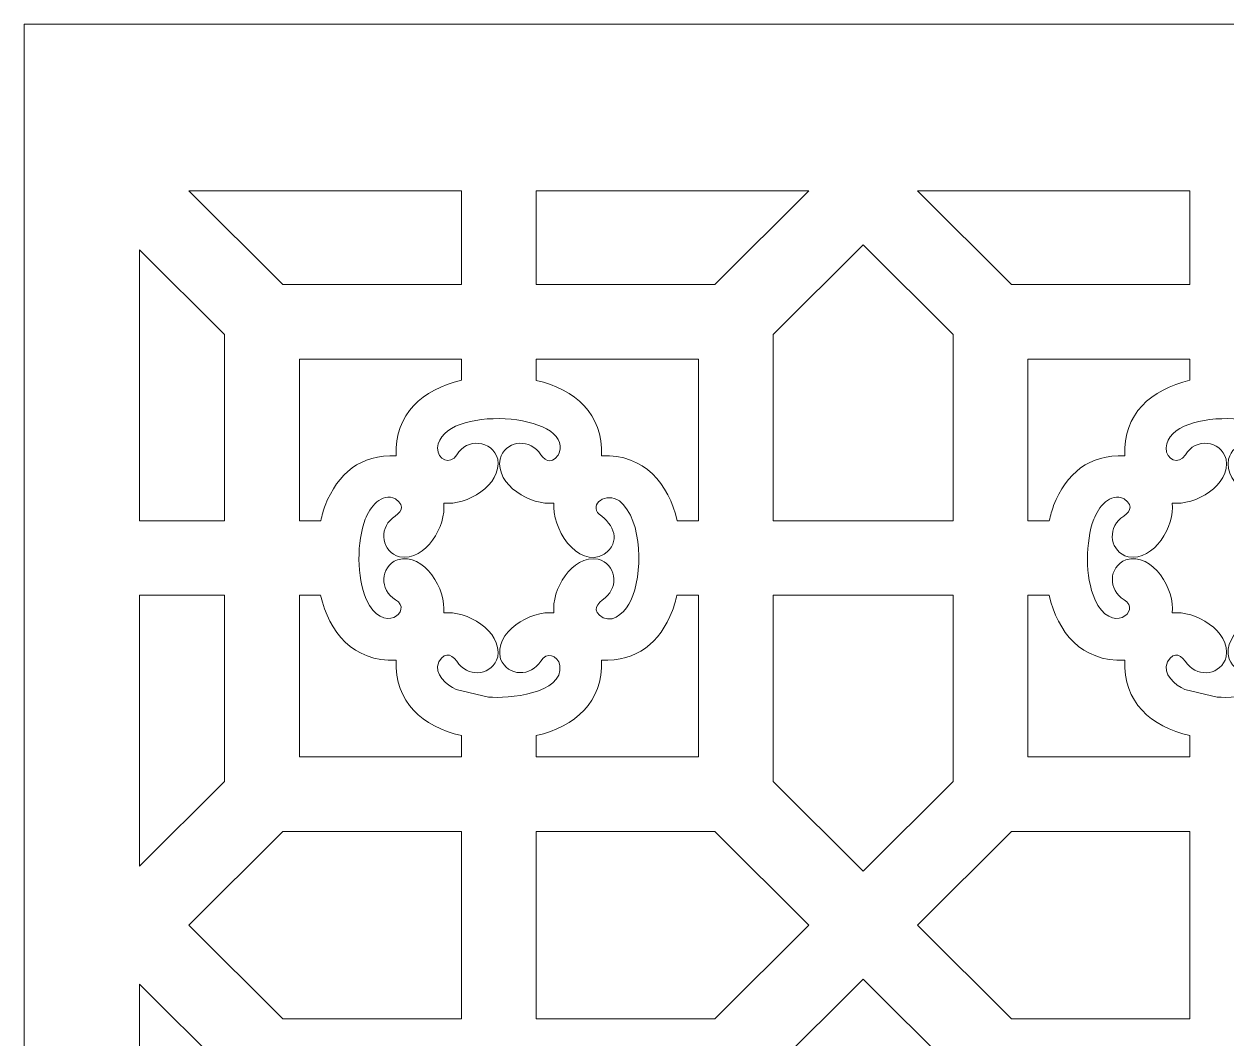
# Model space of a CAD drawing. Header units: centimetres. Extents: x -7 to 6.2, y -13 to 12.8.
# Drawn here: x -7.02 to -0.43, y 7.22 to 12.78 of the extents above; entities that cross this region are included whole.
import ezdxf

# ---------------------------------------------------------------- set-up
doc = ezdxf.new("R2010")
doc.units = ezdxf.units.CM
doc.header["$MEASUREMENT"] = 0
doc.layers.add('layer 1', color=7, linetype='Continuous')

msp = doc.modelspace()

# ---------------------------------------------------------------- linework, layer by layer
at = {"layer": 'layer 1', "color": 242, "lineweight": 9}
for points, knots in [([(-7.02259, -12.95048), (-7.02259, -12.95048), (-7.02259, 12.77843), (-7.02259, 12.77843), (-7.02259, 12.77843), (-7.02259, 12.77843), (6.15555, 12.77843), (6.15555, 12.77843), (6.15555, 12.77843), (6.15555, 12.77843), (6.15555, -12.95048), (6.15555, -12.95048), (6.15555, -12.95048), (6.15555, -12.95048), (-7.02259, -12.95048), (-7.02259, -12.95048)], [0, 0, 0, 0, 0.2, 0.2, 0.2, 0.2, 0.4, 0.4, 0.4, 0.4, 0.6, 0.6, 0.6, 0.6, 1, 1, 1, 1]), ([(-4.6267, 11.86496), (-4.6267, 11.86496), (-6.11967, 11.86496), (-6.11967, 11.86496), (-6.11967, 11.86496), (-6.11967, 11.86496), (-5.60454, 11.35144), (-5.60454, 11.35144), (-5.60454, 11.35144), (-5.60454, 11.35144), (-4.6267, 11.35144), (-4.6267, 11.35144), (-4.6267, 11.35144), (-4.6267, 11.35144), (-4.6267, 11.86496), (-4.6267, 11.86496)], [0, 0, 0, 0, 0.2, 0.2, 0.2, 0.2, 0.4, 0.4, 0.4, 0.4, 0.6, 0.6, 0.6, 0.6, 1, 1, 1, 1]), ([(-2.72395, 11.86496), (-2.72395, 11.86496), (-4.21692, 11.86496), (-4.21692, 11.86496), (-4.21692, 11.86496), (-4.21692, 11.86496), (-4.21692, 11.35144), (-4.21692, 11.35144), (-4.21692, 11.35144), (-4.21692, 11.35144), (-3.23908, 11.35144), (-3.23908, 11.35144), (-3.23908, 11.35144), (-3.23908, 11.35144), (-2.72395, 11.86496), (-2.72395, 11.86496)], [0, 0, 0, 0, 0.2, 0.2, 0.2, 0.2, 0.4, 0.4, 0.4, 0.4, 0.6, 0.6, 0.6, 0.6, 1, 1, 1, 1]), ([(-0.63606, 11.86496), (-0.63606, 11.86496), (-2.12903, 11.86496), (-2.12903, 11.86496), (-2.12903, 11.86496), (-2.12903, 11.86496), (-1.6139, 11.35144), (-1.6139, 11.35144), (-1.6139, 11.35144), (-1.6139, 11.35144), (-0.63606, 11.35144), (-0.63606, 11.35144), (-0.63606, 11.35144), (-0.63606, 11.35144), (-0.63606, 11.86496), (-0.63606, 11.86496)], [0, 0, 0, 0, 0.2, 0.2, 0.2, 0.2, 0.4, 0.4, 0.4, 0.4, 0.6, 0.6, 0.6, 0.6, 1, 1, 1, 1]), ([(-6.39005, 10.05782), (-6.39005, 10.05782), (-5.92436, 10.05782), (-5.92436, 10.05782), (-5.92436, 10.05782), (-5.92436, 10.05782), (-5.92436, 11.07719), (-5.92436, 11.07719), (-5.92436, 11.07719), (-5.92436, 11.07719), (-6.39005, 11.54143), (-6.39005, 11.54143), (-6.39005, 11.54143), (-6.39005, 11.54143), (-6.39005, 10.05782), (-6.39005, 10.05782)], [0, 0, 0, 0, 0.2, 0.2, 0.2, 0.2, 0.4, 0.4, 0.4, 0.4, 0.6, 0.6, 0.6, 0.6, 1, 1, 1, 1]), ([(-1.93372, 10.05782), (-1.93372, 10.05782), (-2.91926, 10.05782), (-2.91926, 10.05782), (-2.91926, 10.05782), (-2.91926, 10.05782), (-2.91926, 11.07719), (-2.91926, 11.07719), (-2.91926, 11.07719), (-2.91926, 11.07719), (-2.42649, 11.56842), (-2.42649, 11.56842), (-2.42649, 11.56842), (-2.42649, 11.56842), (-1.93372, 11.07719), (-1.93372, 11.07719), (-1.93372, 11.07719), (-1.93372, 11.07719), (-1.93372, 10.05782), (-1.93372, 10.05782)], [0, 0, 0, 0, 0.1666667, 0.1666667, 0.1666667, 0.1666667, 0.3333333, 0.3333333, 0.3333333, 0.3333333, 0.5, 0.5, 0.5, 0.5, 0.6666667, 0.6666667, 0.6666667, 0.6666667, 1, 1, 1, 1]), ([(-5.39737, 10.05782), (-5.39737, 10.05782), (-5.51457, 10.05782), (-5.51457, 10.05782), (-5.51457, 10.05782), (-5.51457, 10.05782), (-5.51457, 10.94293), (-5.51457, 10.94293), (-5.51457, 10.94293), (-5.51457, 10.94293), (-4.6267, 10.94293), (-4.6267, 10.94293), (-4.6267, 10.94293), (-4.6267, 10.94293), (-4.6267, 10.82685), (-4.6267, 10.82685), (-4.6267, 10.82685), (-4.84172, 10.77453), (-4.99236, 10.64498), (-4.9841, 10.41403), (-4.9841, 10.41403), (-5.17924, 10.42102), (-5.3034, 10.31853), (-5.37346, 10.14104), (-5.37346, 10.14104), (-5.38272, 10.11482), (-5.3907, 10.08691), (-5.39737, 10.05782)], [0, 0, 0, 0, 0.125, 0.125, 0.125, 0.125, 0.25, 0.25, 0.25, 0.25, 0.375, 0.375, 0.375, 0.375, 0.5, 0.5, 0.5, 0.5, 0.625, 0.625, 0.625, 0.625, 0.75, 0.75, 0.75, 0.75, 1, 1, 1, 1]), ([(-3.32904, 10.05782), (-3.32904, 10.05782), (-3.44517, 10.05782), (-3.44517, 10.05782), (-3.44517, 10.05782), (-3.49273, 10.25898), (-3.6203, 10.4226), (-3.85967, 10.41403), (-3.85967, 10.41403), (-3.85137, 10.64442), (-4.00164, 10.77564), (-4.21692, 10.8266), (-4.21692, 10.8266), (-4.21692, 10.8266), (-4.21692, 10.94293), (-4.21692, 10.94293), (-4.21692, 10.94293), (-4.21692, 10.94293), (-3.32904, 10.94293), (-3.32904, 10.94293), (-3.32904, 10.94293), (-3.32904, 10.94293), (-3.32904, 10.05782), (-3.32904, 10.05782)], [0, 0, 0, 0, 0.1428571, 0.1428571, 0.1428571, 0.1428571, 0.2857143, 0.2857143, 0.2857143, 0.2857143, 0.4285714, 0.4285714, 0.4285714, 0.4285714, 0.5714286, 0.5714286, 0.5714286, 0.5714286, 0.7142857, 0.7142857, 0.7142857, 0.7142857, 1, 1, 1, 1]), ([(-1.40672, 10.05782), (-1.40672, 10.05782), (-1.52393, 10.05782), (-1.52393, 10.05782), (-1.52393, 10.05782), (-1.52393, 10.05782), (-1.52393, 10.94293), (-1.52393, 10.94293), (-1.52393, 10.94293), (-1.52393, 10.94293), (-0.63606, 10.94293), (-0.63606, 10.94293), (-0.63606, 10.94293), (-0.63606, 10.94293), (-0.63606, 10.82685), (-0.63606, 10.82685), (-0.63606, 10.82685), (-0.85108, 10.77453), (-1.00171, 10.64498), (-0.99346, 10.41403), (-0.99346, 10.41403), (-1.18859, 10.42102), (-1.31276, 10.31853), (-1.38282, 10.14104), (-1.38282, 10.14104), (-1.39208, 10.11482), (-1.40006, 10.08691), (-1.40672, 10.05782)], [0, 0, 0, 0, 0.125, 0.125, 0.125, 0.125, 0.25, 0.25, 0.25, 0.25, 0.375, 0.375, 0.375, 0.375, 0.5, 0.5, 0.5, 0.5, 0.625, 0.625, 0.625, 0.625, 0.75, 0.75, 0.75, 0.75, 1, 1, 1, 1]), ([(-5.15391, 10.0659), (-5.19916, 9.94295), (-5.20151, 9.74844), (-5.1483, 9.62766), (-5.1483, 9.62766), (-5.06036, 9.42807), (-4.88689, 9.56368), (-4.988, 9.62507), (-4.988, 9.62507), (-5.07457, 9.67762), (-5.0754, 9.80376), (-4.97741, 9.84375), (-4.97741, 9.84375), (-4.82796, 9.88608), (-4.7082, 9.67727), (-4.72395, 9.55244), (-4.72395, 9.55244), (-4.60062, 9.568), (-4.40376, 9.45556), (-4.42829, 9.31185), (-4.42829, 9.31185), (-4.45621, 9.21391), (-4.57614, 9.19612), (-4.6407, 9.27252), (-4.6407, 9.27252), (-4.67182, 9.31821), (-4.71099, 9.35057), (-4.75009, 9.28395), (-4.75009, 9.28395), (-4.78108, 9.2169), (-4.70669, 9.15779), (-4.655, 9.1324), (-4.655, 9.1324), (-4.655, 9.1324), (-4.47807, 9.09204), (-4.47807, 9.09204), (-4.47807, 9.09204), (-4.37413, 9.08121), (-4.0679, 9.10929), (-4.08693, 9.26434), (-4.08693, 9.26434), (-4.10043, 9.32234), (-4.16072, 9.34163), (-4.19266, 9.28923), (-4.19266, 9.28923), (-4.24549, 9.20251), (-4.37223, 9.20271), (-4.41203, 9.29979), (-4.41203, 9.29979), (-4.45448, 9.44848), (-4.24481, 9.56862), (-4.11981, 9.55244), (-4.11981, 9.55244), (-4.13546, 9.67817), (-4.02252, 9.87161), (-3.87847, 9.84719), (-3.87847, 9.84719), (-3.78021, 9.81937), (-3.76236, 9.69976), (-3.83902, 9.63543), (-3.83902, 9.63543), (-3.88486, 9.6044), (-3.91727, 9.5654), (-3.85048, 9.52639), (-3.85048, 9.52639), (-3.78392, 9.49585), (-3.72217, 9.57035), (-3.69844, 9.62118), (-3.69844, 9.62118), (-3.63483, 9.75741), (-3.63051, 10.05999), (-3.76123, 10.16655), (-3.76123, 10.16655), (-3.83502, 10.21663), (-3.92881, 10.14853), (-3.87164, 10.09286), (-3.87164, 10.09286), (-3.79184, 10.03865), (-3.7504, 9.93996), (-3.84404, 9.874), (-3.84404, 9.874), (-3.99615, 9.79082), (-4.13554, 10.02686), (-4.11981, 10.15471), (-4.11981, 10.15471), (-4.24599, 10.13928), (-4.43993, 10.25151), (-4.41547, 10.39528), (-4.41547, 10.39528), (-4.38754, 10.49324), (-4.26754, 10.51107), (-4.20305, 10.4346), (-4.20305, 10.4346), (-4.17347, 10.39117), (-4.14044, 10.35753), (-4.09717, 10.41723), (-4.09717, 10.41723), (-4.09717, 10.41723), (-4.09077, 10.42948), (-4.09077, 10.42948), (-4.09077, 10.42948), (-4.01509, 10.64898), (-4.73556, 10.69779), (-4.75782, 10.45732), (-4.75782, 10.45732), (-4.75681, 10.38977), (-4.68981, 10.36126), (-4.65111, 10.41792), (-4.65111, 10.41792), (-4.59961, 10.51363), (-4.45789, 10.49919), (-4.42829, 10.39529), (-4.42829, 10.39529), (-4.40371, 10.25122), (-4.59985, 10.13944), (-4.72395, 10.1547), (-4.72395, 10.1547), (-4.7079, 10.02909), (-4.82147, 9.83563), (-4.96529, 9.85996), (-4.96529, 9.85996), (-5.06354, 9.88783), (-5.08142, 10.00741), (-5.00473, 10.07172), (-5.00473, 10.07172), (-4.96117, 10.10122), (-4.92739, 10.13414), (-4.9873, 10.17727), (-4.9873, 10.17727), (-5.0647, 10.21755), (-5.12852, 10.12972), (-5.15391, 10.0659)], [0, 0, 0, 0, 0.0294118, 0.0294118, 0.0294118, 0.0294118, 0.0588235, 0.0588235, 0.0588235, 0.0588235, 0.0882353, 0.0882353, 0.0882353, 0.0882353, 0.1176471, 0.1176471, 0.1176471, 0.1176471, 0.1470588, 0.1470588, 0.1470588, 0.1470588, 0.1764706, 0.1764706, 0.1764706, 0.1764706, 0.2058824, 0.2058824, 0.2058824, 0.2058824, 0.2352941, 0.2352941, 0.2352941, 0.2352941, 0.2647059, 0.2647059, 0.2647059, 0.2647059, 0.2941176, 0.2941176, 0.2941176, 0.2941176, 0.3235294, 0.3235294, 0.3235294, 0.3235294, 0.3529412, 0.3529412, 0.3529412, 0.3529412, 0.3823529, 0.3823529, 0.3823529, 0.3823529, 0.4117647, 0.4117647, 0.4117647, 0.4117647, 0.4411765, 0.4411765, 0.4411765, 0.4411765, 0.4705882, 0.4705882, 0.4705882, 0.4705882, 0.5, 0.5, 0.5, 0.5, 0.5294118, 0.5294118, 0.5294118, 0.5294118, 0.5588235, 0.5588235, 0.5588235, 0.5588235, 0.5882353, 0.5882353, 0.5882353, 0.5882353, 0.6176471, 0.6176471, 0.6176471, 0.6176471, 0.6470588, 0.6470588, 0.6470588, 0.6470588, 0.6764706, 0.6764706, 0.6764706, 0.6764706, 0.7058824, 0.7058824, 0.7058824, 0.7058824, 0.7352941, 0.7352941, 0.7352941, 0.7352941, 0.7647059, 0.7647059, 0.7647059, 0.7647059, 0.7941176, 0.7941176, 0.7941176, 0.7941176, 0.8235294, 0.8235294, 0.8235294, 0.8235294, 0.8529412, 0.8529412, 0.8529412, 0.8529412, 0.8823529, 0.8823529, 0.8823529, 0.8823529, 0.9117647, 0.9117647, 0.9117647, 0.9117647, 0.9411765, 0.9411765, 0.9411765, 0.9411765, 1, 1, 1, 1]), ([(-1.16327, 10.0659), (-1.20852, 9.94295), (-1.21087, 9.74844), (-1.15766, 9.62766), (-1.15766, 9.62766), (-1.06972, 9.42807), (-0.89625, 9.56368), (-0.99736, 9.62507), (-0.99736, 9.62507), (-1.08393, 9.67762), (-1.08476, 9.80376), (-0.98677, 9.84375), (-0.98677, 9.84375), (-0.83732, 9.88608), (-0.71756, 9.67728), (-0.73331, 9.55244), (-0.73331, 9.55244), (-0.60998, 9.568), (-0.41312, 9.45556), (-0.43765, 9.31185), (-0.43765, 9.31185), (-0.46557, 9.21391), (-0.5855, 9.19612), (-0.65006, 9.27252), (-0.65006, 9.27252), (-0.68118, 9.31821), (-0.72035, 9.35057), (-0.75945, 9.28395), (-0.75945, 9.28395), (-0.79043, 9.2169), (-0.71605, 9.15779), (-0.66435, 9.1324), (-0.66435, 9.1324), (-0.66435, 9.1324), (-0.48743, 9.09204), (-0.48743, 9.09204), (-0.48743, 9.09204), (-0.38349, 9.08121), (-0.07726, 9.10929), (-0.09629, 9.26434), (-0.09629, 9.26434), (-0.10979, 9.32234), (-0.17008, 9.34163), (-0.20202, 9.28923), (-0.20202, 9.28923), (-0.25485, 9.20251), (-0.38159, 9.20271), (-0.42139, 9.29979), (-0.42139, 9.29979), (-0.46383, 9.44848), (-0.25417, 9.56862), (-0.12916, 9.55244), (-0.12916, 9.55244), (-0.14482, 9.67817), (-0.03188, 9.87161), (0.11217, 9.84719), (0.11217, 9.84719), (0.21043, 9.81937), (0.22829, 9.69976), (0.15162, 9.63543), (0.15162, 9.63543), (0.10579, 9.6044), (0.07337, 9.5654), (0.14016, 9.52639), (0.14016, 9.52639), (0.20672, 9.49585), (0.26847, 9.57035), (0.2922, 9.62118), (0.2922, 9.62118), (0.35581, 9.75741), (0.36014, 10.05999), (0.22942, 10.16655), (0.22942, 10.16655), (0.15562, 10.21663), (0.06183, 10.14853), (0.119, 10.09286), (0.119, 10.09286), (0.1988, 10.03865), (0.24024, 9.93996), (0.1466, 9.874), (0.1466, 9.874), (-0.00551, 9.79082), (-0.1449, 10.02686), (-0.12916, 10.15471), (-0.12916, 10.15471), (-0.25534, 10.13928), (-0.44929, 10.25151), (-0.42483, 10.39528), (-0.42483, 10.39528), (-0.3969, 10.49324), (-0.2769, 10.51107), (-0.21241, 10.4346), (-0.21241, 10.4346), (-0.18283, 10.39117), (-0.1498, 10.35753), (-0.10653, 10.41723), (-0.10653, 10.41723), (-0.10653, 10.41723), (-0.10013, 10.42948), (-0.10013, 10.42948), (-0.10013, 10.42948), (-0.02445, 10.64898), (-0.74492, 10.69779), (-0.76718, 10.45732), (-0.76718, 10.45732), (-0.76616, 10.38977), (-0.69917, 10.36126), (-0.66047, 10.41792), (-0.66047, 10.41792), (-0.60897, 10.51363), (-0.46725, 10.49919), (-0.43765, 10.39529), (-0.43765, 10.39529), (-0.41306, 10.25122), (-0.6092, 10.13944), (-0.73331, 10.1547), (-0.73331, 10.1547), (-0.71726, 10.02909), (-0.83083, 9.83563), (-0.97465, 9.85996), (-0.97465, 9.85996), (-1.0729, 9.88783), (-1.09079, 10.00741), (-1.01409, 10.07172), (-1.01409, 10.07172), (-0.97052, 10.10122), (-0.93675, 10.13414), (-0.99665, 10.17727), (-0.99665, 10.17727), (-1.07405, 10.21755), (-1.13787, 10.12972), (-1.16327, 10.0659)], [0, 0, 0, 0, 0.0294118, 0.0294118, 0.0294118, 0.0294118, 0.0588235, 0.0588235, 0.0588235, 0.0588235, 0.0882353, 0.0882353, 0.0882353, 0.0882353, 0.1176471, 0.1176471, 0.1176471, 0.1176471, 0.1470588, 0.1470588, 0.1470588, 0.1470588, 0.1764706, 0.1764706, 0.1764706, 0.1764706, 0.2058824, 0.2058824, 0.2058824, 0.2058824, 0.2352941, 0.2352941, 0.2352941, 0.2352941, 0.2647059, 0.2647059, 0.2647059, 0.2647059, 0.2941176, 0.2941176, 0.2941176, 0.2941176, 0.3235294, 0.3235294, 0.3235294, 0.3235294, 0.3529412, 0.3529412, 0.3529412, 0.3529412, 0.3823529, 0.3823529, 0.3823529, 0.3823529, 0.4117647, 0.4117647, 0.4117647, 0.4117647, 0.4411765, 0.4411765, 0.4411765, 0.4411765, 0.4705882, 0.4705882, 0.4705882, 0.4705882, 0.5, 0.5, 0.5, 0.5, 0.5294118, 0.5294118, 0.5294118, 0.5294118, 0.5588235, 0.5588235, 0.5588235, 0.5588235, 0.5882353, 0.5882353, 0.5882353, 0.5882353, 0.6176471, 0.6176471, 0.6176471, 0.6176471, 0.6470588, 0.6470588, 0.6470588, 0.6470588, 0.6764706, 0.6764706, 0.6764706, 0.6764706, 0.7058824, 0.7058824, 0.7058824, 0.7058824, 0.7352941, 0.7352941, 0.7352941, 0.7352941, 0.7647059, 0.7647059, 0.7647059, 0.7647059, 0.7941176, 0.7941176, 0.7941176, 0.7941176, 0.8235294, 0.8235294, 0.8235294, 0.8235294, 0.8529412, 0.8529412, 0.8529412, 0.8529412, 0.8823529, 0.8823529, 0.8823529, 0.8823529, 0.9117647, 0.9117647, 0.9117647, 0.9117647, 0.9411765, 0.9411765, 0.9411765, 0.9411765, 1, 1, 1, 1]), ([(-6.39005, 8.16571), (-6.39005, 8.16571), (-5.92436, 8.62995), (-5.92436, 8.62995), (-5.92436, 8.62995), (-5.92436, 8.62995), (-5.92436, 9.64932), (-5.92436, 9.64932), (-5.92436, 9.64932), (-5.92436, 9.64932), (-6.39005, 9.64932), (-6.39005, 9.64932), (-6.39005, 9.64932), (-6.39005, 9.64932), (-6.39005, 8.16571), (-6.39005, 8.16571)], [0, 0, 0, 0, 0.2, 0.2, 0.2, 0.2, 0.4, 0.4, 0.4, 0.4, 0.6, 0.6, 0.6, 0.6, 1, 1, 1, 1]), ([(-5.51457, 9.64932), (-5.51457, 9.64932), (-5.3984, 9.64932), (-5.3984, 9.64932), (-5.3984, 9.64932), (-5.35087, 9.44831), (-5.22358, 9.28459), (-4.9841, 9.29311), (-4.9841, 9.29311), (-4.99234, 9.06261), (-4.84209, 8.9315), (-4.6267, 8.88052), (-4.6267, 8.88052), (-4.6267, 8.88052), (-4.6267, 8.76421), (-4.6267, 8.76421), (-4.6267, 8.76421), (-4.6267, 8.76421), (-5.51457, 8.76421), (-5.51457, 8.76421), (-5.51457, 8.76421), (-5.51457, 8.76421), (-5.51457, 9.64932), (-5.51457, 9.64932)], [0, 0, 0, 0, 0.1428571, 0.1428571, 0.1428571, 0.1428571, 0.2857143, 0.2857143, 0.2857143, 0.2857143, 0.4285714, 0.4285714, 0.4285714, 0.4285714, 0.5714286, 0.5714286, 0.5714286, 0.5714286, 0.7142857, 0.7142857, 0.7142857, 0.7142857, 1, 1, 1, 1]), ([(-3.44636, 9.64932), (-3.44636, 9.64932), (-3.32904, 9.64932), (-3.32904, 9.64932), (-3.32904, 9.64932), (-3.32904, 9.64932), (-3.32904, 8.76421), (-3.32904, 8.76421), (-3.32904, 8.76421), (-3.32904, 8.76421), (-4.21692, 8.76421), (-4.21692, 8.76421), (-4.21692, 8.76421), (-4.21692, 8.76421), (-4.21692, 8.88034), (-4.21692, 8.88034), (-4.21692, 8.88034), (-4.00174, 8.93271), (-3.85134, 9.06198), (-3.85967, 9.29311), (-3.85967, 9.29311), (-3.66484, 9.28619), (-3.54071, 9.38824), (-3.47056, 9.56542), (-3.47056, 9.56542), (-3.46119, 9.59186), (-3.4531, 9.62001), (-3.44636, 9.64932)], [0, 0, 0, 0, 0.125, 0.125, 0.125, 0.125, 0.25, 0.25, 0.25, 0.25, 0.375, 0.375, 0.375, 0.375, 0.5, 0.5, 0.5, 0.5, 0.625, 0.625, 0.625, 0.625, 0.75, 0.75, 0.75, 0.75, 1, 1, 1, 1]), ([(-2.91926, 9.64932), (-2.91926, 9.64932), (-1.93372, 9.64932), (-1.93372, 9.64932), (-1.93372, 9.64932), (-1.93372, 9.64932), (-1.93372, 8.62995), (-1.93372, 8.62995), (-1.93372, 8.62995), (-1.93372, 8.62995), (-2.42649, 8.13872), (-2.42649, 8.13872), (-2.42649, 8.13872), (-2.42649, 8.13872), (-2.91926, 8.62995), (-2.91926, 8.62995), (-2.91926, 8.62995), (-2.91926, 8.62995), (-2.91926, 9.64932), (-2.91926, 9.64932)], [0, 0, 0, 0, 0.1666667, 0.1666667, 0.1666667, 0.1666667, 0.3333333, 0.3333333, 0.3333333, 0.3333333, 0.5, 0.5, 0.5, 0.5, 0.6666667, 0.6666667, 0.6666667, 0.6666667, 1, 1, 1, 1]), ([(-1.52393, 9.64932), (-1.52393, 9.64932), (-1.40776, 9.64932), (-1.40776, 9.64932), (-1.40776, 9.64932), (-1.36023, 9.44831), (-1.23294, 9.28459), (-0.99346, 9.29311), (-0.99346, 9.29311), (-1.0017, 9.06261), (-0.85145, 8.9315), (-0.63606, 8.88052), (-0.63606, 8.88052), (-0.63606, 8.88052), (-0.63606, 8.76421), (-0.63606, 8.76421), (-0.63606, 8.76421), (-0.63606, 8.76421), (-1.52393, 8.76421), (-1.52393, 8.76421), (-1.52393, 8.76421), (-1.52393, 8.76421), (-1.52393, 9.64932), (-1.52393, 9.64932)], [0, 0, 0, 0, 0.1428571, 0.1428571, 0.1428571, 0.1428571, 0.2857143, 0.2857143, 0.2857143, 0.2857143, 0.4285714, 0.4285714, 0.4285714, 0.4285714, 0.5714286, 0.5714286, 0.5714286, 0.5714286, 0.7142857, 0.7142857, 0.7142857, 0.7142857, 1, 1, 1, 1]), ([(-4.6267, 7.32866), (-4.6267, 7.32866), (-4.6267, 8.3557), (-4.6267, 8.3557), (-4.6267, 8.3557), (-4.6267, 8.3557), (-5.60454, 8.3557), (-5.60454, 8.3557), (-5.60454, 8.3557), (-5.60454, 8.3557), (-6.11967, 7.84218), (-6.11967, 7.84218), (-6.11967, 7.84218), (-6.11967, 7.84218), (-5.60454, 7.32866), (-5.60454, 7.32866), (-5.60454, 7.32866), (-5.60454, 7.32866), (-4.6267, 7.32866), (-4.6267, 7.32866)], [0, 0, 0, 0, 0.1666667, 0.1666667, 0.1666667, 0.1666667, 0.3333333, 0.3333333, 0.3333333, 0.3333333, 0.5, 0.5, 0.5, 0.5, 0.6666667, 0.6666667, 0.6666667, 0.6666667, 1, 1, 1, 1]), ([(-4.21692, 8.3557), (-4.21692, 8.3557), (-4.21692, 7.32866), (-4.21692, 7.32866), (-4.21692, 7.32866), (-4.21692, 7.32866), (-3.23908, 7.32866), (-3.23908, 7.32866), (-3.23908, 7.32866), (-3.23908, 7.32866), (-2.72395, 7.84218), (-2.72395, 7.84218), (-2.72395, 7.84218), (-2.72395, 7.84218), (-3.23908, 8.3557), (-3.23908, 8.3557), (-3.23908, 8.3557), (-3.23908, 8.3557), (-4.21692, 8.3557), (-4.21692, 8.3557)], [0, 0, 0, 0, 0.1666667, 0.1666667, 0.1666667, 0.1666667, 0.3333333, 0.3333333, 0.3333333, 0.3333333, 0.5, 0.5, 0.5, 0.5, 0.6666667, 0.6666667, 0.6666667, 0.6666667, 1, 1, 1, 1]), ([(-0.63606, 7.32866), (-0.63606, 7.32866), (-0.63606, 8.3557), (-0.63606, 8.3557), (-0.63606, 8.3557), (-0.63606, 8.3557), (-1.6139, 8.3557), (-1.6139, 8.3557), (-1.6139, 8.3557), (-1.6139, 8.3557), (-2.12903, 7.84218), (-2.12903, 7.84218), (-2.12903, 7.84218), (-2.12903, 7.84218), (-1.6139, 7.32866), (-1.6139, 7.32866), (-1.6139, 7.32866), (-1.6139, 7.32866), (-0.63606, 7.32866), (-0.63606, 7.32866)], [0, 0, 0, 0, 0.1666667, 0.1666667, 0.1666667, 0.1666667, 0.3333333, 0.3333333, 0.3333333, 0.3333333, 0.5, 0.5, 0.5, 0.5, 0.6666667, 0.6666667, 0.6666667, 0.6666667, 1, 1, 1, 1]), ([(-6.39005, 6.03505), (-6.39005, 6.03505), (-5.92436, 6.03505), (-5.92436, 6.03505), (-5.92436, 6.03505), (-5.92436, 6.03505), (-5.92436, 7.05442), (-5.92436, 7.05442), (-5.92436, 7.05442), (-5.92436, 7.05442), (-6.39005, 7.51865), (-6.39005, 7.51865), (-6.39005, 7.51865), (-6.39005, 7.51865), (-6.39005, 6.03505), (-6.39005, 6.03505)], [0, 0, 0, 0, 0.2, 0.2, 0.2, 0.2, 0.4, 0.4, 0.4, 0.4, 0.6, 0.6, 0.6, 0.6, 1, 1, 1, 1]), ([(-1.93372, 6.03505), (-1.93372, 6.03505), (-2.91926, 6.03505), (-2.91926, 6.03505), (-2.91926, 6.03505), (-2.91926, 6.03505), (-2.91926, 7.05442), (-2.91926, 7.05442), (-2.91926, 7.05442), (-2.91926, 7.05442), (-2.42649, 7.54565), (-2.42649, 7.54565), (-2.42649, 7.54565), (-2.42649, 7.54565), (-1.93372, 7.05442), (-1.93372, 7.05442), (-1.93372, 7.05442), (-1.93372, 7.05442), (-1.93372, 6.03505), (-1.93372, 6.03505)], [0, 0, 0, 0, 0.1666667, 0.1666667, 0.1666667, 0.1666667, 0.3333333, 0.3333333, 0.3333333, 0.3333333, 0.5, 0.5, 0.5, 0.5, 0.6666667, 0.6666667, 0.6666667, 0.6666667, 1, 1, 1, 1])]:
    msp.add_open_spline(points, degree=3, knots=knots, dxfattribs=at)

doc.saveas('drawing.dxf')
